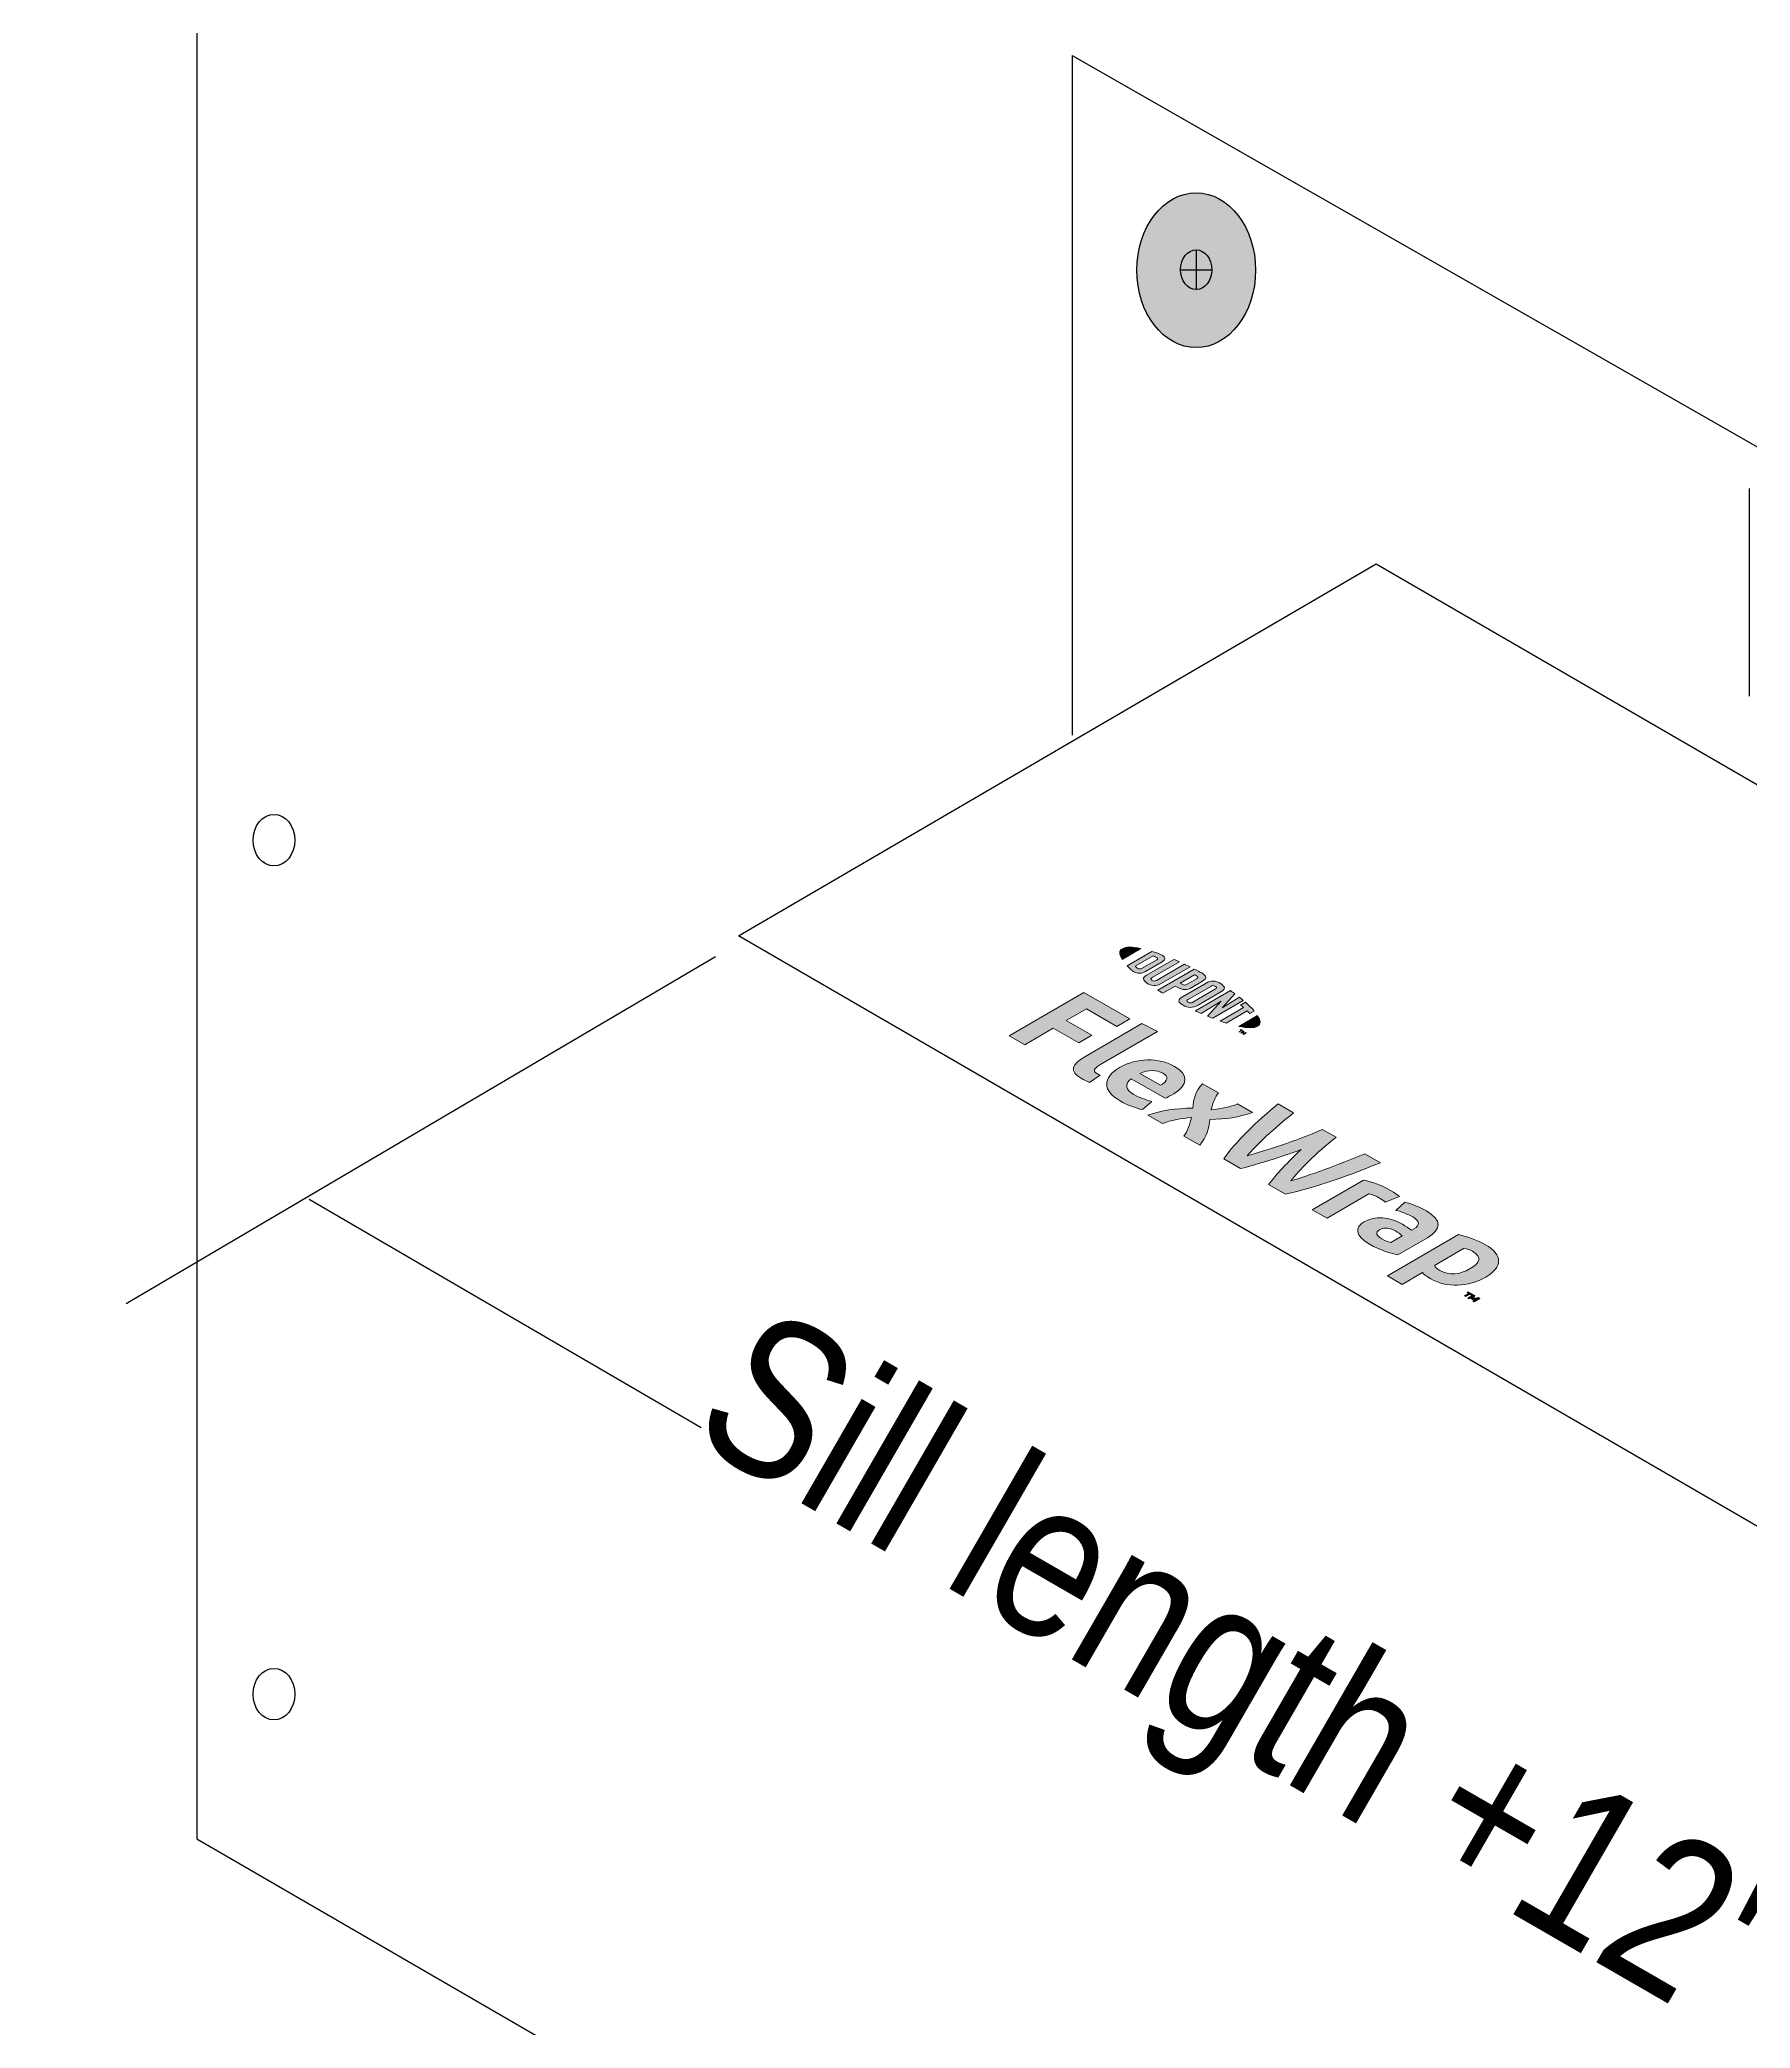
# Model space of a CAD drawing. Extents: x -1140 to 5605, y -816 to 2382.
# Drawn here: x 228.2 to 333.9, y -29.3 to 93.5 of the extents above; entities that cross this region are included whole.
import ezdxf

# ---------------------------------------------------------------- set-up
doc = ezdxf.new("R2010")
doc.units = 0
doc.header["$MEASUREMENT"] = 0
for name, color, linetype, lineweight in [('G-ANNO-TTLB', 7, 'Continuous', 0), ('LOGOS', 7, 'Continuous', 0), ('TYVEK', 7, 'Continuous', 0), ('wall scratch', 7, 'Continuous', 0)]:
    doc.layers.add(name, color=color, linetype=linetype, lineweight=lineweight)

# ---------------------------------------------------------------- blocks, each defined once
blk = doc.blocks.new('Block_20')
at = {"layer": 'wall scratch', "color": 18, "lineweight": 25, "true_color": 0x000000}
blk.add_lwpolyline([(238.33, -17.26)], dxfattribs=at)
blk = doc.blocks.new('Block_21')
at = {"layer": 'wall scratch', "color": 18, "lineweight": 25, "true_color": 0x000000}
blk.add_lwpolyline([(238.33, -17.26)], dxfattribs=at)
blk = doc.blocks.new('Block_22')
at = {"layer": 'wall scratch', "color": 18, "lineweight": 25, "true_color": 0x000000}
for centre in [(242.7, 44.07), (242.7, -8.67)]:
    blk.add_ellipse(centre, major_axis=(0, 1.59), ratio=0.812499, dxfattribs=at)
blk = doc.blocks.new('Block_429')
at = {"layer": 'LOGOS', "true_color": 0x000000, "transparency": 33554687}
h = blk.add_hatch(color=18, dxfattribs=at)
h.dxf.hatch_style = 2
edge = h.paths.add_edge_path()
edge.add_spline(control_points=[(288.11, 31.99), (288.11, 31.99), (292.72, 34.66), (292.72, 34.66), (292.72, 34.66), (295.55, 33.04), (295.55, 33.04), (295.55, 33.04), (294.75, 32.57), (294.75, 32.57), (294.75, 32.57), (292.87, 33.65), (292.87, 33.65), (292.87, 33.65), (291.62, 32.93), (291.62, 32.93), (291.62, 32.93), (293.2, 32.02), (293.2, 32.02), (293.2, 32.02), (292.4, 31.55), (292.4, 31.55), (292.4, 31.55), (290.82, 32.46), (290.82, 32.46), (290.82, 32.46), (289.06, 31.44), (289.06, 31.44), (289.06, 31.44), (288.11, 31.99), (288.11, 31.99)], knot_values=[0, 0, 0, 0, 1, 1, 1, 2, 2, 2, 3, 3, 3, 4, 4, 4, 5, 5, 5, 6, 6, 6, 7, 7, 7, 8, 8, 8, 9, 9, 9, 10, 10, 10, 10], degree=3, periodic=0)
h = blk.add_hatch(color=18, dxfattribs=at)
h.dxf.hatch_style = 2
edge = h.paths.add_edge_path()
edge.add_spline(control_points=[(293.7, 30.19), (293.35, 29.98), (293.25, 29.82), (293.51, 29.66), (293.58, 29.62), (293.65, 29.59), (293.73, 29.56), (293.73, 29.56), (293.07, 29.11), (293.07, 29.11), (292.92, 29.17), (292.69, 29.27), (292.56, 29.35), (291.79, 29.78), (291.98, 30.25), (292.77, 30.7), (292.77, 30.7), (296.29, 32.75), (296.29, 32.75), (296.29, 32.75), (297.26, 32.25), (297.26, 32.25), (297.26, 32.25), (293.7, 30.19), (293.7, 30.19)], knot_values=[0, 0, 0, 0, 1, 1, 1, 2, 2, 2, 3, 3, 3, 4, 4, 4, 5, 5, 5, 6, 6, 6, 7, 7, 7, 8, 8, 8, 8], degree=3, periodic=0)
h = blk.add_hatch(color=18, dxfattribs=at)
h.dxf.hatch_style = 2
edge = h.paths.add_edge_path()
edge.add_spline(control_points=[(296.18, 29.67), (296.18, 29.67), (297.45, 28.94), (297.45, 28.94), (297.45, 28.94), (297.52, 28.99), (297.52, 28.99), (297.89, 29.2), (297.96, 29.47), (297.6, 29.68), (297.21, 29.9), (296.69, 29.89), (296.18, 29.67)], knot_values=[0, 0, 0, 0, 1, 1, 1, 2, 2, 2, 3, 3, 3, 4, 4, 4, 4], degree=3, periodic=0)
edge = h.paths.add_edge_path()
edge.add_spline(control_points=[(296.34, 27.43), (295.92, 27.52), (295.39, 27.72), (294.95, 27.97), (293.88, 28.58), (293.83, 29.39), (294.92, 30.03), (295.97, 30.63), (297.35, 30.66), (298.32, 30.1), (299.19, 29.6), (299.15, 28.92), (298.27, 28.41), (298.07, 28.29), (297.89, 28.2), (297.74, 28.13), (297.74, 28.13), (295.64, 29.34), (295.64, 29.34), (295.2, 28.98), (295.28, 28.66), (295.81, 28.36), (296.14, 28.17), (296.52, 28.04), (296.92, 27.94), (296.92, 27.94), (296.34, 27.43), (296.34, 27.43)], knot_values=[0, 0, 0, 0, 1, 1, 1, 2, 2, 2, 3, 3, 3, 4, 4, 4, 5, 5, 5, 6, 6, 6, 7, 7, 7, 8, 8, 8, 9, 9, 9, 9], degree=3, periodic=0)
h = blk.add_hatch(color=18, dxfattribs=at)
h.dxf.hatch_style = 2
edge = h.paths.add_edge_path()
edge.add_spline(control_points=[(299.44, 27.52), (299.48, 28.06), (299.58, 28.53), (300.04, 29.03), (300.04, 29.03), (301.03, 28.46), (301.03, 28.46), (300.82, 28.24), (300.66, 27.81), (300.58, 27.42), (301.19, 27.49), (301.79, 27.6), (302.2, 27.78), (302.2, 27.78), (303.13, 27.25), (303.13, 27.25), (302.27, 26.95), (301.5, 26.84), (300.5, 26.83), (300.44, 26.25), (300.31, 25.79), (299.88, 25.23), (299.88, 25.23), (298.89, 25.8), (298.89, 25.8), (299.12, 26.09), (299.28, 26.57), (299.36, 26.94), (298.75, 26.88), (298.12, 26.78), (297.56, 26.57), (297.56, 26.57), (296.67, 27.08), (296.67, 27.08), (297.52, 27.38), (298.36, 27.51), (299.44, 27.52)], knot_values=[0, 0, 0, 0, 1, 1, 1, 2, 2, 2, 3, 3, 3, 4, 4, 4, 5, 5, 5, 6, 6, 6, 7, 7, 7, 8, 8, 8, 9, 9, 9, 10, 10, 10, 11, 11, 11, 12, 12, 12, 12], degree=3, periodic=0)
h = blk.add_hatch(color=18, dxfattribs=at)
h.dxf.hatch_style = 2
edge = h.paths.add_edge_path()
edge.add_spline(control_points=[(310.06, 24.71), (310.06, 24.71), (311.03, 24.15), (311.03, 24.15), (309.24, 23.41), (306.99, 22.61), (305.16, 22.2), (305.16, 22.2), (304.12, 22.8), (304.12, 22.8), (304.62, 23.46), (305.3, 24.19), (306.13, 24.96), (304.8, 24.48), (303.54, 24.08), (302.39, 23.79), (302.39, 23.79), (301.35, 24.39), (301.35, 24.39), (302.08, 25.43), (303.42, 26.75), (304.71, 27.78), (304.71, 27.78), (305.67, 27.23), (305.67, 27.23), (304.49, 26.31), (303.3, 25.19), (302.8, 24.58), (303.86, 24.87), (305.82, 25.49), (307.44, 26.21), (307.44, 26.21), (308.29, 25.72), (308.29, 25.72), (307.06, 24.78), (305.97, 23.65), (305.5, 23.03), (306.53, 23.33), (308.47, 24.02), (310.06, 24.71)], knot_values=[0, 0, 0, 0, 1, 1, 1, 2, 2, 2, 3, 3, 3, 4, 4, 4, 5, 5, 5, 6, 6, 6, 7, 7, 7, 8, 8, 8, 9, 9, 9, 10, 10, 10, 11, 11, 11, 12, 12, 12, 13, 13, 13, 13], degree=3, periodic=0)
h = blk.add_hatch(color=18, dxfattribs=at)
h.dxf.hatch_style = 2
edge = h.paths.add_edge_path()
edge.add_spline(control_points=[(311.66, 22.44), (311.9, 22.31), (312.1, 22.16), (312.2, 22.07), (312.2, 22.07), (311.32, 21.71), (311.32, 21.71), (311.25, 21.8), (311.12, 21.89), (310.98, 21.97), (310.74, 22.11), (310.53, 22.18), (310.32, 22.22), (310.32, 22.22), (307.74, 20.72), (307.74, 20.72), (307.74, 20.72), (306.82, 21.25), (306.82, 21.25), (306.82, 21.25), (309.98, 23.08), (309.98, 23.08), (310.51, 22.97), (311.18, 22.72), (311.66, 22.44)], knot_values=[0, 0, 0, 0, 1, 1, 1, 2, 2, 2, 3, 3, 3, 4, 4, 4, 5, 5, 5, 6, 6, 6, 7, 7, 7, 8, 8, 8, 8], degree=3, periodic=0)
h = blk.add_hatch(color=18, dxfattribs=at)
h.dxf.hatch_style = 2
edge = h.paths.add_edge_path()
edge.add_spline(control_points=[(311.67, 19.23), (311.67, 19.23), (312.37, 19.64), (312.37, 19.64), (312.25, 19.75), (312.11, 19.85), (311.95, 19.94), (311.65, 20.12), (311.29, 20.19), (310.98, 20.01), (310.7, 19.85), (310.76, 19.65), (311.11, 19.45), (311.31, 19.33), (311.51, 19.26), (311.67, 19.23)], knot_values=[0, 0, 0, 0, 1, 1, 1, 2, 2, 2, 3, 3, 3, 4, 4, 4, 5, 5, 5, 5], degree=3, periodic=0)
edge = h.paths.add_edge_path()
edge.add_spline(control_points=[(310.36, 19.12), (309.45, 19.64), (309.44, 20.16), (310.03, 20.51), (310.68, 20.89), (311.6, 20.8), (312.4, 20.35), (312.59, 20.24), (312.8, 20.09), (312.94, 19.98), (312.94, 19.98), (313.1, 20.07), (313.1, 20.07), (313.5, 20.3), (313.46, 20.54), (313.02, 20.8), (312.72, 20.97), (312.37, 21.12), (311.98, 21.21), (311.98, 21.21), (312.53, 21.72), (312.53, 21.72), (312.93, 21.62), (313.47, 21.41), (313.87, 21.17), (314.85, 20.61), (314.82, 20.04), (313.93, 19.52), (313.93, 19.52), (312.1, 18.46), (312.1, 18.46), (311.69, 18.54), (311.03, 18.74), (310.36, 19.12)], knot_values=[0, 0, 0, 0, 1, 1, 1, 2, 2, 2, 3, 3, 3, 4, 4, 4, 5, 5, 5, 6, 6, 6, 7, 7, 7, 8, 8, 8, 9, 9, 9, 10, 10, 10, 11, 11, 11, 11], degree=3, periodic=0)
h = blk.add_hatch(color=18, dxfattribs=at)
h.dxf.hatch_style = 2
edge = h.paths.add_edge_path()
edge.add_spline(control_points=[(314.69, 17.5), (315.28, 17.17), (315.91, 17.22), (316.58, 17.61), (317.18, 17.96), (317.32, 18.33), (316.71, 18.68), (316.55, 18.77), (316.4, 18.82), (316.2, 18.87), (316.2, 18.87), (314.36, 17.8), (314.36, 17.8), (314.43, 17.7), (314.5, 17.61), (314.69, 17.5)], knot_values=[0, 0, 0, 0, 1, 1, 1, 2, 2, 2, 3, 3, 3, 4, 4, 4, 5, 5, 5, 5], degree=3, periodic=0)
edge = h.paths.add_edge_path()
edge.add_spline(control_points=[(314.09, 17), (313.86, 17.13), (313.72, 17.24), (313.62, 17.37), (313.62, 17.37), (312.37, 16.64), (312.37, 16.64), (312.37, 16.64), (311.46, 17.16), (311.46, 17.16), (311.46, 17.16), (315.85, 19.71), (315.85, 19.71), (316.4, 19.6), (317.04, 19.36), (317.51, 19.09), (318.6, 18.46), (318.59, 17.7), (317.54, 17.09), (316.46, 16.47), (315.12, 16.4), (314.09, 17)], knot_values=[0, 0, 0, 0, 1, 1, 1, 2, 2, 2, 3, 3, 3, 4, 4, 4, 5, 5, 5, 6, 6, 6, 7, 7, 7, 7], degree=3, periodic=0)
h = blk.add_hatch(color=18, dxfattribs=at)
h.dxf.hatch_style = 2
edge = h.paths.add_edge_path()
edge.add_spline(control_points=[(316.86, 15.94), (316.81, 15.88), (316.79, 15.83), (316.77, 15.77), (316.87, 15.78), (316.95, 15.8), (317.07, 15.83), (317.07, 15.83), (317.16, 15.77), (317.16, 15.77), (317.16, 15.77), (316.82, 15.57), (316.82, 15.57), (316.82, 15.57), (316.74, 15.62), (316.74, 15.62), (316.74, 15.62), (316.9, 15.71), (316.9, 15.71), (316.9, 15.71), (316.95, 15.74), (316.95, 15.74), (316.88, 15.73), (316.79, 15.71), (316.72, 15.71), (316.72, 15.71), (316.66, 15.74), (316.66, 15.74), (316.67, 15.78), (316.69, 15.83), (316.72, 15.88), (316.72, 15.88), (316.67, 15.85), (316.67, 15.85), (316.67, 15.85), (316.51, 15.75), (316.51, 15.75), (316.51, 15.75), (316.43, 15.8), (316.43, 15.8), (316.43, 15.8), (316.77, 16), (316.77, 16), (316.77, 16), (316.86, 15.94), (316.86, 15.94)], knot_values=[0, 0, 0, 0, 1, 1, 1, 2, 2, 2, 3, 3, 3, 4, 4, 4, 5, 5, 5, 6, 6, 6, 7, 7, 7, 8, 8, 8, 9, 9, 9, 10, 10, 10, 11, 11, 11, 12, 12, 12, 13, 13, 13, 14, 14, 14, 15, 15, 15, 15], degree=3, periodic=0)
edge = h.paths.add_edge_path()
edge.add_spline(control_points=[(316.47, 16.08), (316.47, 16.08), (316.38, 16.14), (316.38, 16.14), (316.38, 16.14), (316.45, 16.18), (316.45, 16.18), (316.45, 16.18), (316.73, 16.02), (316.73, 16.02), (316.73, 16.02), (316.65, 15.98), (316.65, 15.98), (316.65, 15.98), (316.56, 16.03), (316.56, 16.03), (316.56, 16.03), (316.3, 15.88), (316.3, 15.88), (316.3, 15.88), (316.2, 15.93), (316.2, 15.93), (316.2, 15.93), (316.47, 16.08), (316.47, 16.08)], knot_values=[0, 0, 0, 0, 1, 1, 1, 2, 2, 2, 3, 3, 3, 4, 4, 4, 5, 5, 5, 6, 6, 6, 7, 7, 7, 8, 8, 8, 8], degree=3, periodic=0)
at = {"layer": 'LOGOS'}
for points, knots in [([(288.11, 31.99), (288.11, 31.99), (292.72, 34.66), (292.72, 34.66), (292.72, 34.66), (295.55, 33.04), (295.55, 33.04), (295.55, 33.04), (294.75, 32.57), (294.75, 32.57), (294.75, 32.57), (292.87, 33.65), (292.87, 33.65), (292.87, 33.65), (291.62, 32.93), (291.62, 32.93), (291.62, 32.93), (293.2, 32.02), (293.2, 32.02), (293.2, 32.02), (292.4, 31.55), (292.4, 31.55), (292.4, 31.55), (290.82, 32.46), (290.82, 32.46), (290.82, 32.46), (289.06, 31.44), (289.06, 31.44), (289.06, 31.44), (288.11, 31.99), (288.11, 31.99)], [0, 0, 0, 0, 1, 1, 1, 2, 2, 2, 3, 3, 3, 4, 4, 4, 5, 5, 5, 6, 6, 6, 7, 7, 7, 8, 8, 8, 9, 9, 9, 10, 10, 10, 10]), ([(293.7, 30.19), (293.35, 29.98), (293.25, 29.82), (293.51, 29.66), (293.58, 29.62), (293.65, 29.59), (293.73, 29.56), (293.73, 29.56), (293.07, 29.11), (293.07, 29.11), (292.92, 29.17), (292.69, 29.27), (292.56, 29.35), (291.79, 29.78), (291.98, 30.25), (292.77, 30.7), (292.77, 30.7), (296.29, 32.75), (296.29, 32.75), (296.29, 32.75), (297.26, 32.25), (297.26, 32.25), (297.26, 32.25), (293.7, 30.19), (293.7, 30.19)], [0, 0, 0, 0, 1, 1, 1, 2, 2, 2, 3, 3, 3, 4, 4, 4, 5, 5, 5, 6, 6, 6, 7, 7, 7, 8, 8, 8, 8]), ([(296.34, 27.43), (295.92, 27.52), (295.39, 27.72), (294.95, 27.97), (293.88, 28.58), (293.83, 29.39), (294.92, 30.03), (295.97, 30.63), (297.35, 30.66), (298.32, 30.1), (299.19, 29.6), (299.15, 28.92), (298.27, 28.41), (298.07, 28.29), (297.89, 28.2), (297.74, 28.13), (297.74, 28.13), (295.64, 29.34), (295.64, 29.34), (295.2, 28.98), (295.28, 28.66), (295.81, 28.36), (296.14, 28.17), (296.52, 28.04), (296.92, 27.94), (296.92, 27.94), (296.34, 27.43), (296.34, 27.43)], [0, 0, 0, 0, 1, 1, 1, 2, 2, 2, 3, 3, 3, 4, 4, 4, 5, 5, 5, 6, 6, 6, 7, 7, 7, 8, 8, 8, 9, 9, 9, 9]), ([(296.18, 29.67), (296.18, 29.67), (297.45, 28.94), (297.45, 28.94), (297.45, 28.94), (297.52, 28.99), (297.52, 28.99), (297.89, 29.2), (297.96, 29.47), (297.6, 29.68), (297.21, 29.9), (296.69, 29.89), (296.18, 29.67)], [0, 0, 0, 0, 1, 1, 1, 2, 2, 2, 3, 3, 3, 4, 4, 4, 4]), ([(299.44, 27.52), (299.48, 28.06), (299.58, 28.53), (300.04, 29.03), (300.04, 29.03), (301.03, 28.46), (301.03, 28.46), (300.82, 28.24), (300.66, 27.81), (300.58, 27.42), (301.19, 27.49), (301.79, 27.6), (302.2, 27.78), (302.2, 27.78), (303.13, 27.25), (303.13, 27.25), (302.27, 26.95), (301.5, 26.84), (300.5, 26.83), (300.44, 26.25), (300.31, 25.79), (299.88, 25.23), (299.88, 25.23), (298.89, 25.8), (298.89, 25.8), (299.12, 26.09), (299.28, 26.57), (299.36, 26.94), (298.75, 26.88), (298.12, 26.78), (297.56, 26.57), (297.56, 26.57), (296.67, 27.08), (296.67, 27.08), (297.52, 27.38), (298.36, 27.51), (299.44, 27.52)], [0, 0, 0, 0, 1, 1, 1, 2, 2, 2, 3, 3, 3, 4, 4, 4, 5, 5, 5, 6, 6, 6, 7, 7, 7, 8, 8, 8, 9, 9, 9, 10, 10, 10, 11, 11, 11, 12, 12, 12, 12]), ([(310.06, 24.71), (310.06, 24.71), (311.03, 24.15), (311.03, 24.15), (309.24, 23.41), (306.99, 22.61), (305.16, 22.2), (305.16, 22.2), (304.12, 22.8), (304.12, 22.8), (304.62, 23.46), (305.3, 24.19), (306.13, 24.96), (304.8, 24.48), (303.54, 24.08), (302.39, 23.79), (302.39, 23.79), (301.35, 24.39), (301.35, 24.39), (302.08, 25.43), (303.42, 26.75), (304.71, 27.78), (304.71, 27.78), (305.67, 27.23), (305.67, 27.23), (304.49, 26.31), (303.3, 25.19), (302.8, 24.58), (303.86, 24.87), (305.82, 25.49), (307.44, 26.21), (307.44, 26.21), (308.29, 25.72), (308.29, 25.72), (307.06, 24.78), (305.97, 23.65), (305.5, 23.03), (306.53, 23.33), (308.47, 24.02), (310.06, 24.71)], [0, 0, 0, 0, 1, 1, 1, 2, 2, 2, 3, 3, 3, 4, 4, 4, 5, 5, 5, 6, 6, 6, 7, 7, 7, 8, 8, 8, 9, 9, 9, 10, 10, 10, 11, 11, 11, 12, 12, 12, 13, 13, 13, 13]), ([(311.66, 22.44), (311.9, 22.31), (312.1, 22.16), (312.2, 22.07), (312.2, 22.07), (311.32, 21.71), (311.32, 21.71), (311.25, 21.8), (311.12, 21.89), (310.98, 21.97), (310.74, 22.11), (310.53, 22.18), (310.32, 22.22), (310.32, 22.22), (307.74, 20.72), (307.74, 20.72), (307.74, 20.72), (306.82, 21.25), (306.82, 21.25), (306.82, 21.25), (309.98, 23.08), (309.98, 23.08), (310.51, 22.97), (311.18, 22.72), (311.66, 22.44)], [0, 0, 0, 0, 1, 1, 1, 2, 2, 2, 3, 3, 3, 4, 4, 4, 5, 5, 5, 6, 6, 6, 7, 7, 7, 8, 8, 8, 8]), ([(310.36, 19.12), (309.45, 19.64), (309.44, 20.16), (310.03, 20.51), (310.68, 20.89), (311.6, 20.8), (312.4, 20.35), (312.59, 20.24), (312.8, 20.09), (312.94, 19.98), (312.94, 19.98), (313.1, 20.07), (313.1, 20.07), (313.5, 20.3), (313.46, 20.54), (313.02, 20.8), (312.72, 20.97), (312.37, 21.12), (311.98, 21.21), (311.98, 21.21), (312.53, 21.72), (312.53, 21.72), (312.93, 21.62), (313.47, 21.41), (313.87, 21.17), (314.85, 20.61), (314.82, 20.04), (313.93, 19.52), (313.93, 19.52), (312.1, 18.46), (312.1, 18.46), (311.69, 18.54), (311.03, 18.74), (310.36, 19.12)], [0, 0, 0, 0, 1, 1, 1, 2, 2, 2, 3, 3, 3, 4, 4, 4, 5, 5, 5, 6, 6, 6, 7, 7, 7, 8, 8, 8, 9, 9, 9, 10, 10, 10, 11, 11, 11, 11]), ([(311.67, 19.23), (311.67, 19.23), (312.37, 19.64), (312.37, 19.64), (312.25, 19.75), (312.11, 19.85), (311.95, 19.94), (311.65, 20.12), (311.29, 20.19), (310.98, 20.01), (310.7, 19.85), (310.76, 19.65), (311.11, 19.45), (311.31, 19.33), (311.51, 19.26), (311.67, 19.23)], [0, 0, 0, 0, 1, 1, 1, 2, 2, 2, 3, 3, 3, 4, 4, 4, 5, 5, 5, 5]), ([(314.09, 17), (313.86, 17.13), (313.72, 17.24), (313.62, 17.37), (313.62, 17.37), (312.37, 16.64), (312.37, 16.64), (312.37, 16.64), (311.46, 17.16), (311.46, 17.16), (311.46, 17.16), (315.85, 19.71), (315.85, 19.71), (316.4, 19.6), (317.04, 19.36), (317.51, 19.09), (318.6, 18.46), (318.59, 17.7), (317.54, 17.09), (316.46, 16.47), (315.12, 16.4), (314.09, 17)], [0, 0, 0, 0, 1, 1, 1, 2, 2, 2, 3, 3, 3, 4, 4, 4, 5, 5, 5, 6, 6, 6, 7, 7, 7, 7]), ([(314.69, 17.5), (315.28, 17.17), (315.91, 17.22), (316.58, 17.61), (317.18, 17.96), (317.32, 18.33), (316.71, 18.68), (316.55, 18.77), (316.4, 18.82), (316.2, 18.87), (316.2, 18.87), (314.36, 17.8), (314.36, 17.8), (314.43, 17.7), (314.5, 17.61), (314.69, 17.5)], [0, 0, 0, 0, 1, 1, 1, 2, 2, 2, 3, 3, 3, 4, 4, 4, 5, 5, 5, 5]), ([(316.47, 16.08), (316.47, 16.08), (316.38, 16.14), (316.38, 16.14), (316.38, 16.14), (316.45, 16.18), (316.45, 16.18), (316.45, 16.18), (316.73, 16.02), (316.73, 16.02), (316.73, 16.02), (316.65, 15.98), (316.65, 15.98), (316.65, 15.98), (316.56, 16.03), (316.56, 16.03), (316.56, 16.03), (316.3, 15.88), (316.3, 15.88), (316.3, 15.88), (316.2, 15.93), (316.2, 15.93), (316.2, 15.93), (316.47, 16.08), (316.47, 16.08)], [0, 0, 0, 0, 1, 1, 1, 2, 2, 2, 3, 3, 3, 4, 4, 4, 5, 5, 5, 6, 6, 6, 7, 7, 7, 8, 8, 8, 8]), ([(316.86, 15.94), (316.81, 15.88), (316.79, 15.83), (316.77, 15.77), (316.87, 15.78), (316.95, 15.8), (317.07, 15.83), (317.07, 15.83), (317.16, 15.77), (317.16, 15.77), (317.16, 15.77), (316.82, 15.57), (316.82, 15.57), (316.82, 15.57), (316.74, 15.62), (316.74, 15.62), (316.74, 15.62), (316.9, 15.71), (316.9, 15.71), (316.9, 15.71), (316.95, 15.74), (316.95, 15.74), (316.88, 15.73), (316.79, 15.71), (316.72, 15.71), (316.72, 15.71), (316.66, 15.74), (316.66, 15.74), (316.67, 15.78), (316.69, 15.83), (316.72, 15.88), (316.72, 15.88), (316.67, 15.85), (316.67, 15.85), (316.67, 15.85), (316.51, 15.75), (316.51, 15.75), (316.51, 15.75), (316.43, 15.8), (316.43, 15.8), (316.43, 15.8), (316.77, 16), (316.77, 16), (316.77, 16), (316.86, 15.94), (316.86, 15.94)], [0, 0, 0, 0, 1, 1, 1, 2, 2, 2, 3, 3, 3, 4, 4, 4, 5, 5, 5, 6, 6, 6, 7, 7, 7, 8, 8, 8, 9, 9, 9, 10, 10, 10, 11, 11, 11, 12, 12, 12, 13, 13, 13, 14, 14, 14, 15, 15, 15, 15])]:
    blk.add_open_spline(points, degree=3, knots=knots, dxfattribs=at)
blk = doc.blocks.new('Block_430')
at = {"layer": 'LOGOS', "true_color": 0x000000, "transparency": 33554687}
h = blk.add_hatch(color=18, dxfattribs=at)
h.dxf.hatch_style = 2
edge = h.paths.add_edge_path()
edge.add_spline(control_points=[(295.09, 37.37), (294.88, 37.25), (294.88, 37.02), (295.08, 36.71), (295.08, 36.71), (296.23, 37.38), (296.23, 37.38), (295.7, 37.49), (295.3, 37.49), (295.09, 37.37)], knot_values=[0, 0, 0, 0, 1, 1, 1, 2, 2, 2, 3, 3, 3, 3], degree=3, periodic=0)
h = blk.add_hatch(color=18, dxfattribs=at)
h.dxf.hatch_style = 2
edge = h.paths.add_edge_path()
edge.add_spline(control_points=[(296.27, 36.15), (296.18, 36.1), (296.1, 36.11), (296.04, 36.15), (295.98, 36.17), (295.93, 36.23), (295.88, 36.28), (295.88, 36.28), (296.99, 36.92), (296.99, 36.92), (297.07, 36.89), (297.16, 36.86), (297.21, 36.83), (297.28, 36.79), (297.3, 36.74), (297.21, 36.69), (297.21, 36.69), (296.27, 36.15), (296.27, 36.15)], knot_values=[0, 0, 0, 0, 1, 1, 1, 2, 2, 2, 3, 3, 3, 4, 4, 4, 5, 5, 5, 6, 6, 6, 6], degree=3, periodic=0)
edge = h.paths.add_edge_path()
edge.add_spline(control_points=[(297.54, 36.97), (297.44, 37.03), (297.27, 37.1), (296.92, 37.2), (296.92, 37.2), (295.39, 36.31), (295.39, 36.31), (295.55, 36.14), (295.69, 36.01), (295.79, 35.95), (296.02, 35.82), (296.29, 35.83), (296.52, 35.96), (296.52, 35.96), (297.54, 36.55), (297.54, 36.55), (297.77, 36.68), (297.78, 36.84), (297.54, 36.97)], knot_values=[0, 0, 0, 0, 1, 1, 1, 2, 2, 2, 3, 3, 3, 4, 4, 4, 5, 5, 5, 6, 6, 6, 6], degree=3, periodic=0)
h = blk.add_hatch(color=18, dxfattribs=at)
h.dxf.hatch_style = 2
edge = h.paths.add_edge_path()
edge.add_spline(control_points=[(297.19, 35.41), (297.1, 35.36), (297.02, 35.34), (296.92, 35.42), (296.82, 35.49), (296.84, 35.53), (296.94, 35.59), (296.94, 35.59), (298.61, 36.56), (298.61, 36.56), (298.53, 36.6), (298.35, 36.68), (298.27, 36.71), (298.27, 36.71), (296.58, 35.73), (296.58, 35.73), (296.31, 35.58), (296.34, 35.44), (296.61, 35.24), (296.87, 35.06), (297.18, 35.04), (297.48, 35.21), (297.48, 35.21), (299.27, 36.25), (299.27, 36.25), (299.2, 36.28), (298.99, 36.38), (298.92, 36.42), (298.92, 36.42), (297.19, 35.41), (297.19, 35.41)], knot_values=[0, 0, 0, 0, 1, 1, 1, 2, 2, 2, 3, 3, 3, 4, 4, 4, 5, 5, 5, 6, 6, 6, 7, 7, 7, 8, 8, 8, 9, 9, 9, 10, 10, 10, 10], degree=3, periodic=0)
h = blk.add_hatch(color=18, dxfattribs=at)
h.dxf.hatch_style = 2
edge = h.paths.add_edge_path()
edge.add_spline(control_points=[(299.09, 35.17), (298.99, 35.11), (298.91, 35.11), (298.78, 35.18), (298.78, 35.18), (298.66, 35.24), (298.66, 35.24), (298.66, 35.24), (299.55, 35.76), (299.55, 35.76), (299.6, 35.73), (299.63, 35.72), (299.66, 35.7), (299.8, 35.62), (299.78, 35.57), (299.68, 35.51), (299.68, 35.51), (299.09, 35.17), (299.09, 35.17)], knot_values=[0, 0, 0, 0, 1, 1, 1, 2, 2, 2, 3, 3, 3, 4, 4, 4, 5, 5, 5, 6, 6, 6, 6], degree=3, periodic=0)
edge = h.paths.add_edge_path()
edge.add_spline(control_points=[(299.99, 35.87), (299.94, 35.9), (299.73, 36.01), (299.53, 36.11), (299.53, 36.11), (297.28, 34.81), (297.28, 34.81), (297.34, 34.77), (297.5, 34.67), (297.59, 34.62), (297.59, 34.62), (298.35, 35.06), (298.35, 35.06), (298.35, 35.06), (298.48, 34.99), (298.48, 34.99), (298.81, 34.8), (299.1, 34.81), (299.38, 34.97), (299.38, 34.97), (300.04, 35.36), (300.04, 35.36), (300.32, 35.52), (300.31, 35.69), (299.99, 35.87)], knot_values=[0, 0, 0, 0, 1, 1, 1, 2, 2, 2, 3, 3, 3, 4, 4, 4, 5, 5, 5, 6, 6, 6, 7, 7, 7, 8, 8, 8, 8], degree=3, periodic=0)
h = blk.add_hatch(color=18, dxfattribs=at)
h.dxf.hatch_style = 2
edge = h.paths.add_edge_path()
edge.add_spline(control_points=[(299.44, 34.06), (299.35, 34.01), (299.27, 34), (299.16, 34.06), (299.04, 34.13), (299.06, 34.18), (299.15, 34.23), (299.15, 34.23), (300.55, 35.04), (300.55, 35.04), (300.64, 35.1), (300.72, 35.11), (300.84, 35.04), (300.94, 34.97), (300.93, 34.93), (300.84, 34.88), (300.84, 34.88), (299.44, 34.06), (299.44, 34.06)], knot_values=[0, 0, 0, 0, 1, 1, 1, 2, 2, 2, 3, 3, 3, 4, 4, 4, 5, 5, 5, 6, 6, 6, 6], degree=3, periodic=0)
edge = h.paths.add_edge_path()
edge.add_spline(control_points=[(301.15, 35.22), (300.87, 35.4), (300.56, 35.42), (300.27, 35.25), (300.27, 35.25), (298.8, 34.4), (298.8, 34.4), (298.49, 34.22), (298.52, 34.05), (298.84, 33.88), (299.16, 33.71), (299.43, 33.69), (299.77, 33.88), (299.77, 33.88), (301.17, 34.7), (301.17, 34.7), (301.48, 34.88), (301.45, 35.03), (301.15, 35.22)], knot_values=[0, 0, 0, 0, 1, 1, 1, 2, 2, 2, 3, 3, 3, 4, 4, 4, 5, 5, 5, 6, 6, 6, 6], degree=3, periodic=0)
h = blk.add_hatch(color=18, dxfattribs=at)
h.dxf.hatch_style = 2
edge = h.paths.add_edge_path()
edge.add_spline(control_points=[(301.25, 33.72), (301.25, 33.72), (302.03, 34.59), (302.03, 34.59), (301.95, 34.65), (301.85, 34.72), (301.77, 34.78), (301.77, 34.78), (299.61, 33.53), (299.61, 33.53), (299.68, 33.49), (299.86, 33.41), (299.95, 33.37), (299.95, 33.37), (301.2, 34.12), (301.2, 34.12), (301.2, 34.12), (300.35, 33.2), (300.35, 33.2), (300.44, 33.16), (300.58, 33.11), (300.67, 33.07), (300.67, 33.07), (302.56, 34.17), (302.56, 34.17), (302.5, 34.23), (302.38, 34.32), (302.32, 34.37), (302.32, 34.37), (301.25, 33.72), (301.25, 33.72)], knot_values=[0, 0, 0, 0, 1, 1, 1, 2, 2, 2, 3, 3, 3, 4, 4, 4, 5, 5, 5, 6, 6, 6, 7, 7, 7, 8, 8, 8, 9, 9, 9, 10, 10, 10, 10], degree=3, periodic=0)
h = blk.add_hatch(color=18, dxfattribs=at)
h.dxf.hatch_style = 2
edge = h.paths.add_edge_path()
edge.add_spline(control_points=[(302.39, 33.89), (302.45, 33.84), (302.51, 33.78), (302.57, 33.73), (302.57, 33.73), (301.14, 32.9), (301.14, 32.9), (301.23, 32.87), (301.39, 32.81), (301.5, 32.78), (301.5, 32.78), (302.79, 33.53), (302.79, 33.53), (302.85, 33.47), (302.91, 33.41), (302.96, 33.36), (302.96, 33.36), (303.24, 33.52), (303.24, 33.52), (303.09, 33.69), (302.91, 33.87), (302.69, 34.06), (302.69, 34.06), (302.39, 33.89), (302.39, 33.89)], knot_values=[0, 0, 0, 0, 1, 1, 1, 2, 2, 2, 3, 3, 3, 4, 4, 4, 5, 5, 5, 6, 6, 6, 7, 7, 7, 8, 8, 8, 8], degree=3, periodic=0)
h = blk.add_hatch(color=18, dxfattribs=at)
h.dxf.hatch_style = 2
edge = h.paths.add_edge_path()
edge.add_spline(control_points=[(303.44, 32.58), (303.22, 32.46), (302.82, 32.46), (302.29, 32.57), (302.29, 32.57), (303.44, 33.24), (303.44, 33.24), (303.64, 32.93), (303.65, 32.7), (303.44, 32.58)], knot_values=[0, 0, 0, 0, 1, 1, 1, 2, 2, 2, 3, 3, 3, 3], degree=3, periodic=0)
h = blk.add_hatch(color=18, dxfattribs=at)
h.dxf.hatch_style = 2
edge = h.paths.add_edge_path()
edge.add_spline(control_points=[(302.57, 32.27), (302.57, 32.27), (302.6, 32.25), (302.6, 32.25), (302.6, 32.25), (302.58, 32.18), (302.58, 32.18), (302.58, 32.18), (302.71, 32.19), (302.71, 32.19), (302.71, 32.19), (302.74, 32.17), (302.74, 32.17), (302.74, 32.17), (302.57, 32.08), (302.57, 32.08), (302.57, 32.08), (302.54, 32.1), (302.54, 32.1), (302.54, 32.1), (302.66, 32.16), (302.66, 32.16), (302.66, 32.16), (302.53, 32.15), (302.53, 32.15), (302.53, 32.15), (302.53, 32.15), (302.53, 32.15), (302.53, 32.15), (302.55, 32.23), (302.55, 32.23), (302.55, 32.23), (302.43, 32.16), (302.43, 32.16), (302.43, 32.16), (302.4, 32.18), (302.4, 32.18), (302.4, 32.18), (302.57, 32.27), (302.57, 32.27)], knot_values=[0, 0, 0, 0, 1, 1, 1, 2, 2, 2, 3, 3, 3, 4, 4, 4, 5, 5, 5, 6, 6, 6, 7, 7, 7, 8, 8, 8, 9, 9, 9, 10, 10, 10, 11, 11, 11, 12, 12, 12, 13, 13, 13, 13], degree=3, periodic=0)
edge = h.paths.add_edge_path()
edge.add_spline(control_points=[(302.42, 32.32), (302.42, 32.32), (302.37, 32.35), (302.37, 32.35), (302.37, 32.35), (302.4, 32.37), (302.4, 32.37), (302.4, 32.37), (302.53, 32.29), (302.53, 32.29), (302.53, 32.29), (302.51, 32.28), (302.51, 32.28), (302.51, 32.28), (302.45, 32.31), (302.45, 32.31), (302.45, 32.31), (302.32, 32.23), (302.32, 32.23), (302.32, 32.23), (302.28, 32.24), (302.28, 32.24), (302.28, 32.24), (302.42, 32.32), (302.42, 32.32)], knot_values=[0, 0, 0, 0, 1, 1, 1, 2, 2, 2, 3, 3, 3, 4, 4, 4, 5, 5, 5, 6, 6, 6, 7, 7, 7, 8, 8, 8, 8], degree=3, periodic=0)
at = {"layer": 'LOGOS'}
for points, knots in [([(295.09, 37.37), (294.88, 37.25), (294.88, 37.02), (295.08, 36.71), (295.08, 36.71), (296.23, 37.38), (296.23, 37.38), (295.7, 37.49), (295.3, 37.49), (295.09, 37.37)], [0, 0, 0, 0, 1, 1, 1, 2, 2, 2, 3, 3, 3, 3]), ([(297.54, 36.97), (297.44, 37.03), (297.27, 37.1), (296.92, 37.2), (296.92, 37.2), (295.39, 36.31), (295.39, 36.31), (295.55, 36.14), (295.69, 36.01), (295.79, 35.95), (296.02, 35.82), (296.29, 35.83), (296.52, 35.96), (296.52, 35.96), (297.54, 36.55), (297.54, 36.55), (297.77, 36.68), (297.78, 36.84), (297.54, 36.97)], [0, 0, 0, 0, 1, 1, 1, 2, 2, 2, 3, 3, 3, 4, 4, 4, 5, 5, 5, 6, 6, 6, 6]), ([(296.27, 36.15), (296.18, 36.1), (296.1, 36.11), (296.04, 36.15), (295.98, 36.17), (295.93, 36.23), (295.88, 36.28), (295.88, 36.28), (296.99, 36.92), (296.99, 36.92), (297.07, 36.89), (297.16, 36.86), (297.21, 36.83), (297.28, 36.79), (297.3, 36.74), (297.21, 36.69), (297.21, 36.69), (296.27, 36.15), (296.27, 36.15)], [0, 0, 0, 0, 1, 1, 1, 2, 2, 2, 3, 3, 3, 4, 4, 4, 5, 5, 5, 6, 6, 6, 6]), ([(297.19, 35.41), (297.1, 35.36), (297.02, 35.34), (296.92, 35.42), (296.82, 35.49), (296.84, 35.53), (296.94, 35.59), (296.94, 35.59), (298.61, 36.56), (298.61, 36.56), (298.53, 36.6), (298.35, 36.68), (298.27, 36.71), (298.27, 36.71), (296.58, 35.73), (296.58, 35.73), (296.31, 35.58), (296.34, 35.44), (296.61, 35.24), (296.87, 35.06), (297.18, 35.04), (297.48, 35.21), (297.48, 35.21), (299.27, 36.25), (299.27, 36.25), (299.2, 36.28), (298.99, 36.38), (298.92, 36.42), (298.92, 36.42), (297.19, 35.41), (297.19, 35.41)], [0, 0, 0, 0, 1, 1, 1, 2, 2, 2, 3, 3, 3, 4, 4, 4, 5, 5, 5, 6, 6, 6, 7, 7, 7, 8, 8, 8, 9, 9, 9, 10, 10, 10, 10]), ([(299.99, 35.87), (299.94, 35.9), (299.73, 36.01), (299.53, 36.11), (299.53, 36.11), (297.28, 34.81), (297.28, 34.81), (297.34, 34.77), (297.5, 34.67), (297.59, 34.62), (297.59, 34.62), (298.35, 35.06), (298.35, 35.06), (298.35, 35.06), (298.48, 34.99), (298.48, 34.99), (298.81, 34.8), (299.1, 34.81), (299.38, 34.97), (299.38, 34.97), (300.04, 35.36), (300.04, 35.36), (300.32, 35.52), (300.31, 35.69), (299.99, 35.87)], [0, 0, 0, 0, 1, 1, 1, 2, 2, 2, 3, 3, 3, 4, 4, 4, 5, 5, 5, 6, 6, 6, 7, 7, 7, 8, 8, 8, 8]), ([(299.09, 35.17), (298.99, 35.11), (298.91, 35.11), (298.78, 35.18), (298.78, 35.18), (298.66, 35.24), (298.66, 35.24), (298.66, 35.24), (299.55, 35.76), (299.55, 35.76), (299.6, 35.73), (299.63, 35.72), (299.66, 35.7), (299.8, 35.62), (299.78, 35.57), (299.68, 35.51), (299.68, 35.51), (299.09, 35.17), (299.09, 35.17)], [0, 0, 0, 0, 1, 1, 1, 2, 2, 2, 3, 3, 3, 4, 4, 4, 5, 5, 5, 6, 6, 6, 6]), ([(301.15, 35.22), (300.87, 35.4), (300.56, 35.42), (300.27, 35.25), (300.27, 35.25), (298.8, 34.4), (298.8, 34.4), (298.49, 34.22), (298.52, 34.05), (298.84, 33.88), (299.16, 33.71), (299.43, 33.69), (299.77, 33.88), (299.77, 33.88), (301.17, 34.7), (301.17, 34.7), (301.48, 34.88), (301.45, 35.03), (301.15, 35.22)], [0, 0, 0, 0, 1, 1, 1, 2, 2, 2, 3, 3, 3, 4, 4, 4, 5, 5, 5, 6, 6, 6, 6]), ([(299.44, 34.06), (299.35, 34.01), (299.27, 34), (299.16, 34.06), (299.04, 34.13), (299.06, 34.18), (299.15, 34.23), (299.15, 34.23), (300.55, 35.04), (300.55, 35.04), (300.64, 35.1), (300.72, 35.11), (300.84, 35.04), (300.94, 34.97), (300.93, 34.93), (300.84, 34.88), (300.84, 34.88), (299.44, 34.06), (299.44, 34.06)], [0, 0, 0, 0, 1, 1, 1, 2, 2, 2, 3, 3, 3, 4, 4, 4, 5, 5, 5, 6, 6, 6, 6]), ([(301.25, 33.72), (301.25, 33.72), (302.03, 34.59), (302.03, 34.59), (301.95, 34.65), (301.85, 34.72), (301.77, 34.78), (301.77, 34.78), (299.61, 33.53), (299.61, 33.53), (299.68, 33.49), (299.86, 33.41), (299.95, 33.37), (299.95, 33.37), (301.2, 34.12), (301.2, 34.12), (301.2, 34.12), (300.35, 33.2), (300.35, 33.2), (300.44, 33.16), (300.58, 33.11), (300.67, 33.07), (300.67, 33.07), (302.56, 34.17), (302.56, 34.17), (302.5, 34.23), (302.38, 34.32), (302.32, 34.37), (302.32, 34.37), (301.25, 33.72), (301.25, 33.72)], [0, 0, 0, 0, 1, 1, 1, 2, 2, 2, 3, 3, 3, 4, 4, 4, 5, 5, 5, 6, 6, 6, 7, 7, 7, 8, 8, 8, 9, 9, 9, 10, 10, 10, 10]), ([(302.39, 33.89), (302.45, 33.84), (302.51, 33.78), (302.57, 33.73), (302.57, 33.73), (301.14, 32.9), (301.14, 32.9), (301.23, 32.87), (301.39, 32.81), (301.5, 32.78), (301.5, 32.78), (302.79, 33.53), (302.79, 33.53), (302.85, 33.47), (302.91, 33.41), (302.96, 33.36), (302.96, 33.36), (303.24, 33.52), (303.24, 33.52), (303.09, 33.69), (302.91, 33.87), (302.69, 34.06), (302.69, 34.06), (302.39, 33.89), (302.39, 33.89)], [0, 0, 0, 0, 1, 1, 1, 2, 2, 2, 3, 3, 3, 4, 4, 4, 5, 5, 5, 6, 6, 6, 7, 7, 7, 8, 8, 8, 8]), ([(303.44, 32.58), (303.22, 32.46), (302.82, 32.46), (302.29, 32.57), (302.29, 32.57), (303.44, 33.24), (303.44, 33.24), (303.64, 32.93), (303.65, 32.7), (303.44, 32.58)], [0, 0, 0, 0, 1, 1, 1, 2, 2, 2, 3, 3, 3, 3]), ([(302.42, 32.32), (302.42, 32.32), (302.37, 32.35), (302.37, 32.35), (302.37, 32.35), (302.4, 32.37), (302.4, 32.37), (302.4, 32.37), (302.53, 32.29), (302.53, 32.29), (302.53, 32.29), (302.51, 32.28), (302.51, 32.28), (302.51, 32.28), (302.45, 32.31), (302.45, 32.31), (302.45, 32.31), (302.32, 32.23), (302.32, 32.23), (302.32, 32.23), (302.28, 32.24), (302.28, 32.24), (302.28, 32.24), (302.42, 32.32), (302.42, 32.32)], [0, 0, 0, 0, 1, 1, 1, 2, 2, 2, 3, 3, 3, 4, 4, 4, 5, 5, 5, 6, 6, 6, 7, 7, 7, 8, 8, 8, 8]), ([(302.57, 32.27), (302.57, 32.27), (302.6, 32.25), (302.6, 32.25), (302.6, 32.25), (302.58, 32.18), (302.58, 32.18), (302.58, 32.18), (302.71, 32.19), (302.71, 32.19), (302.71, 32.19), (302.74, 32.17), (302.74, 32.17), (302.74, 32.17), (302.57, 32.08), (302.57, 32.08), (302.57, 32.08), (302.54, 32.1), (302.54, 32.1), (302.54, 32.1), (302.66, 32.16), (302.66, 32.16), (302.66, 32.16), (302.53, 32.15), (302.53, 32.15), (302.53, 32.15), (302.53, 32.15), (302.53, 32.15), (302.53, 32.15), (302.55, 32.23), (302.55, 32.23), (302.55, 32.23), (302.43, 32.16), (302.43, 32.16), (302.43, 32.16), (302.4, 32.18), (302.4, 32.18), (302.4, 32.18), (302.57, 32.27), (302.57, 32.27)], [0, 0, 0, 0, 1, 1, 1, 2, 2, 2, 3, 3, 3, 4, 4, 4, 5, 5, 5, 6, 6, 6, 7, 7, 7, 8, 8, 8, 9, 9, 9, 10, 10, 10, 11, 11, 11, 12, 12, 12, 13, 13, 13, 13])]:
    blk.add_open_spline(points, degree=3, knots=knots, dxfattribs=at)
blk = doc.blocks.new('Block_428')
at = {"layer": 'LOGOS'}
for name in ['Block_430', 'Block_429']:
    blk.add_blockref(name, (0, 0), dxfattribs=at)

msp = doc.modelspace()

# ---------------------------------------------------------------- hatches: boundary and pattern name
at = {"layer": 'G-ANNO-TTLB', "true_color": 0xff00ff, "transparency": 33554687}
h = msp.add_hatch(color=6, dxfattribs=at)
edge = h.paths.add_edge_path()
edge.add_spline(control_points=[(1815.43, -731.7), (1815.43, -731.7), (-1114.08, -731.7), (-1114.08, -731.7), (-1114.08, -731.7), (-1114.08, 1725.3), (-1114.08, 1725.3), (-1114.08, 1725.3), (1815.43, 1725.3), (1815.43, 1725.3), (1815.43, 1725.3), (1815.43, -731.7), (1815.43, -731.7)], knot_values=[0, 0, 0, 0, 1, 1, 1, 2, 2, 2, 3, 3, 3, 4, 4, 4, 4], degree=3, periodic=0)
edge = h.paths.add_edge_path()
edge.add_spline(control_points=[(-1105.08, 1716.3), (-1105.08, 1716.3), (-1105.08, -722.7), (-1105.08, -722.7), (-1105.08, -722.7), (1806.43, -722.7), (1806.43, -722.7), (1806.43, -722.7), (1806.43, 1716.3), (1806.43, 1716.3), (1806.43, 1716.3), (-1105.08, 1716.3), (-1105.08, 1716.3)], knot_values=[0, 0, 0, 0, 1, 1, 1, 2, 2, 2, 3, 3, 3, 4, 4, 4, 4], degree=3, periodic=0)
edge.add_line((-1105.08, 1716.3), (-1105.08, 1716.3))
at = {"layer": 'TYVEK', "true_color": 0x003b71, "transparency": 33554687}
h = msp.add_hatch(color=156, dxfattribs=at)
h.dxf.hatch_style = 2
edge = h.paths.add_edge_path()
edge.add_ellipse((299.65, 79.27), major_axis=(0, 4.78), ratio=0.766948, start_angle=0, end_angle=360)

# ---------------------------------------------------------------- linework, layer by layer
at = {"layer": 'G-ANNO-TTLB'}
for points in [[(1815.43, -731.7), (1815.43, -731.7), (-1114.08, -731.7), (-1114.08, -731.7), (-1114.08, -731.7), (-1114.08, 1725.3), (-1114.08, 1725.3), (-1114.08, 1725.3), (1815.43, 1725.3), (1815.43, 1725.3), (1815.43, 1725.3), (1815.43, -731.7), (1815.43, -731.7)], [(-1105.08, 1716.3), (-1105.08, 1716.3), (-1105.08, -722.7), (-1105.08, -722.7), (-1105.08, -722.7), (1806.43, -722.7), (1806.43, -722.7), (1806.43, -722.7), (1806.43, 1716.3), (1806.43, 1716.3), (1806.43, 1716.3), (-1105.08, 1716.3), (-1105.08, 1716.3)]]:
    msp.add_open_spline(points, degree=3, knots=[0, 0, 0, 0, 1, 1, 1, 2, 2, 2, 3, 3, 3, 4, 4, 4, 4], dxfattribs=at)
at = {"layer": 'TYVEK', "color": 4, "lineweight": 25, "true_color": 0x00ffff}
for q in [(455.85, -1.08), (291.99, 50.55)]:
    msp.add_line((291.99, 92.53), q, dxfattribs=at)
at = {"layer": 'TYVEK', "color": 18, "lineweight": 25, "true_color": 0x080808}
for p, q in [((299.65, 80.53), (299.65, 78.06)), ((298.68, 79.3), (300.63, 79.3))]:
    msp.add_line(p, q, dxfattribs=at)
at = {"layer": 'TYVEK', "color": 1, "lineweight": 25, "true_color": 0xff0000}
for p, q in [((333.83, 52.96), (333.83, 65.8)), ((269.96, 36.87), (233.58, 15.43)), ((244.88, 21.9), (269.08, 7.8))]:
    msp.add_line(p, q, dxfattribs=at)
at = {"layer": 'TYVEK', "color": 4, "lineweight": 30, "true_color": 0x00ffff}
msp.add_lwpolyline([(310.77, 61.14), (437.58, -12.36), (397.78, -35.1), (271.38, 38.16)], close=True, dxfattribs=at)
at = {"layer": 'TYVEK', "color": 1, "lineweight": 25, "true_color": 0xff0000}
msp.add_lwpolyline([(275.78, 43.02)], dxfattribs=at)
at = {"layer": 'TYVEK', "color": 18, "lineweight": 25, "true_color": 0x000000}
msp.add_ellipse((299.65, 79.27), major_axis=(0, 4.78), ratio=0.766948, dxfattribs=at)
at = {"layer": 'TYVEK', "color": 18, "lineweight": 25, "true_color": 0x080808}
msp.add_ellipse((299.65, 79.3), major_axis=(0, 1.23), ratio=0.788846, dxfattribs=at)
at = {"layer": 'wall scratch', "color": 2, "lineweight": 25, "true_color": 0xffff00}
for p, q in [((237.93, 404.75), (237.93, -17.61)), ((237.93, -17.61), (506.8, -173.27))]:
    msp.add_line(p, q, dxfattribs=at)

# ---------------------------------------------------------------- block references
at = {"layer": 'LOGOS'}
msp.add_blockref('Block_428', (0, 0), dxfattribs=at)
at = {"layer": 'wall scratch'}
for name in ['Block_20', 'Block_22', 'Block_21']:
    msp.add_blockref(name, (0, 0), dxfattribs=at)

# ---------------------------------------------------------------- texts
at = {"layer": 'TYVEK', "insert": (266.71, 4.69), "char_height": 0.2, "attachment_point": 7, "rotation": 330.0001}
msp.add_mtext('\\C1;\\c255;\\FArial Narrow|b0|i0|c1;\\H9.688983;\\W1.007294;Sill length +12"', dxfattribs=at)

doc.saveas('drawing.dxf')
